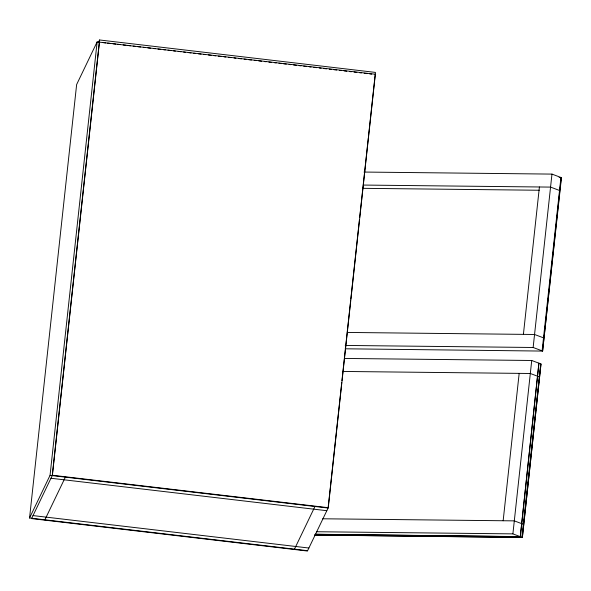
<?xml version="1.0" encoding="UTF-8"?>
<svg xmlns="http://www.w3.org/2000/svg" width="591" height="591" viewBox="0 0 591 591"><rect width="100%" height="100%" fill="white"/><g stroke="black" fill="none" stroke-linecap="round" stroke-linejoin="round"><path stroke-width="0.89" d="M307.601 550.694L29.55 517.997L76.638 84.543L97.138 41.88L375.351 74.244L328.264 507.699L307.438 551.026L31.582 518.588L52.4 475.26L99.487 41.806M29.55 517.997L50.05 475.341L97.138 41.88M52.244 475.592L99.569 39.974L375.425 72.412L368.525 135.974M341.746 382.488L328.101 508.031L50.05 475.341M341.945 380.656L350.603 300.93M350.803 299.098L359.461 219.372M359.66 217.532L368.326 137.806M503.155 520.745L519.171 373.372M523.404 334.358L539.413 186.985M531.73 360.488L540.691 363.857L521.86 537.234L512.892 533.872L531.73 360.488L344.708 358.449M551.972 174.101L560.94 177.47L542.11 350.847L533.141 347.486L551.972 174.101L364.034 172.055M520.294 536.68L538.911 363.214L520.294 536.68L315.498 534.316M522.37 537.463L540.979 363.997L522.37 537.463L314.804 535.062M561.228 177.61L542.612 351.076L561.45 177.692L559.101 177.448M98.387 42.434L99.569 39.974M44.879 519.799L65.379 477.144M294.466 549.15L314.966 506.487M363.546 185.064L550.561 187.103L559.529 190.472M362.379 188.322L539.258 190.25M347.538 332.445L534.552 334.484L543.521 337.845M345.203 345.44L533.141 347.486M345.196 348.793L542.612 351.076M342.374 371.444L530.312 373.49L539.28 376.859M322.679 518.78L514.303 520.87L523.271 524.232M316.658 531.73L512.892 533.872M315.276 534.227L520.073 536.598M314.575 534.981L522.141 537.382M102.834 42.552L105.745 42.892M107.577 43.106L110.716 43.475M113.08 43.756L115.829 44.081M117.661 44.295L120.409 44.62M123.157 44.938L125.905 45.263M127.745 45.477L130.493 45.803M133.241 46.128L135.073 46.342M137.821 46.667L140.569 46.985M143.325 47.31L145.157 47.524M147.905 47.849L150.653 48.174M153.401 48.499L155.234 48.713M157.989 49.038L160.737 49.356M163.485 49.681L165.317 49.895M168.066 50.22L170.814 50.545M173.569 50.87L175.401 51.085M178.15 51.41L180.898 51.727M183.646 52.052L185.478 52.267M188.226 52.592L190.982 52.917M193.73 53.242L195.562 53.456M198.31 53.781L201.058 54.099M203.806 54.424L205.646 54.638M208.394 54.963L211.142 55.288M213.89 55.613L215.722 55.827M218.471 56.145L221.226 56.47M223.974 56.795L225.806 57.009M228.554 57.334L231.303 57.659M234.051 57.977L235.89 58.199M238.638 58.516L241.387 58.841M244.135 59.166L245.967 59.381M248.715 59.706L251.47 60.031M254.219 60.348L256.051 60.57M258.799 60.888L261.547 61.213M264.295 61.538L266.135 61.752M268.883 62.077L271.631 62.402M274.379 62.72L276.211 62.942M278.959 63.259L281.715 63.584M283.547 63.798L286.295 64.123M289.043 64.449L290.875 64.663M293.624 64.988L296.372 65.306M299.127 65.631L300.959 65.845M303.708 66.17L306.456 66.495M309.204 66.82L311.036 67.034M313.791 67.359L316.54 67.677M319.288 68.002L321.12 68.216M323.868 68.541L326.616 68.866M329.372 69.191L331.204 69.406M333.952 69.731L336.7 70.048M339.448 70.373L341.28 70.588M344.036 70.913L346.784 71.238M349.532 71.563L351.364 71.777M354.112 72.095L356.861 72.42M359.616 72.745L361.448 72.959M364.196 73.284L366.945 73.609M369.693 73.927L371.687 74.163M52.4 475.26L328.264 507.699M50.959 478.259L326.823 510.698M33.022 515.588L308.886 548.027"/></g></svg>
